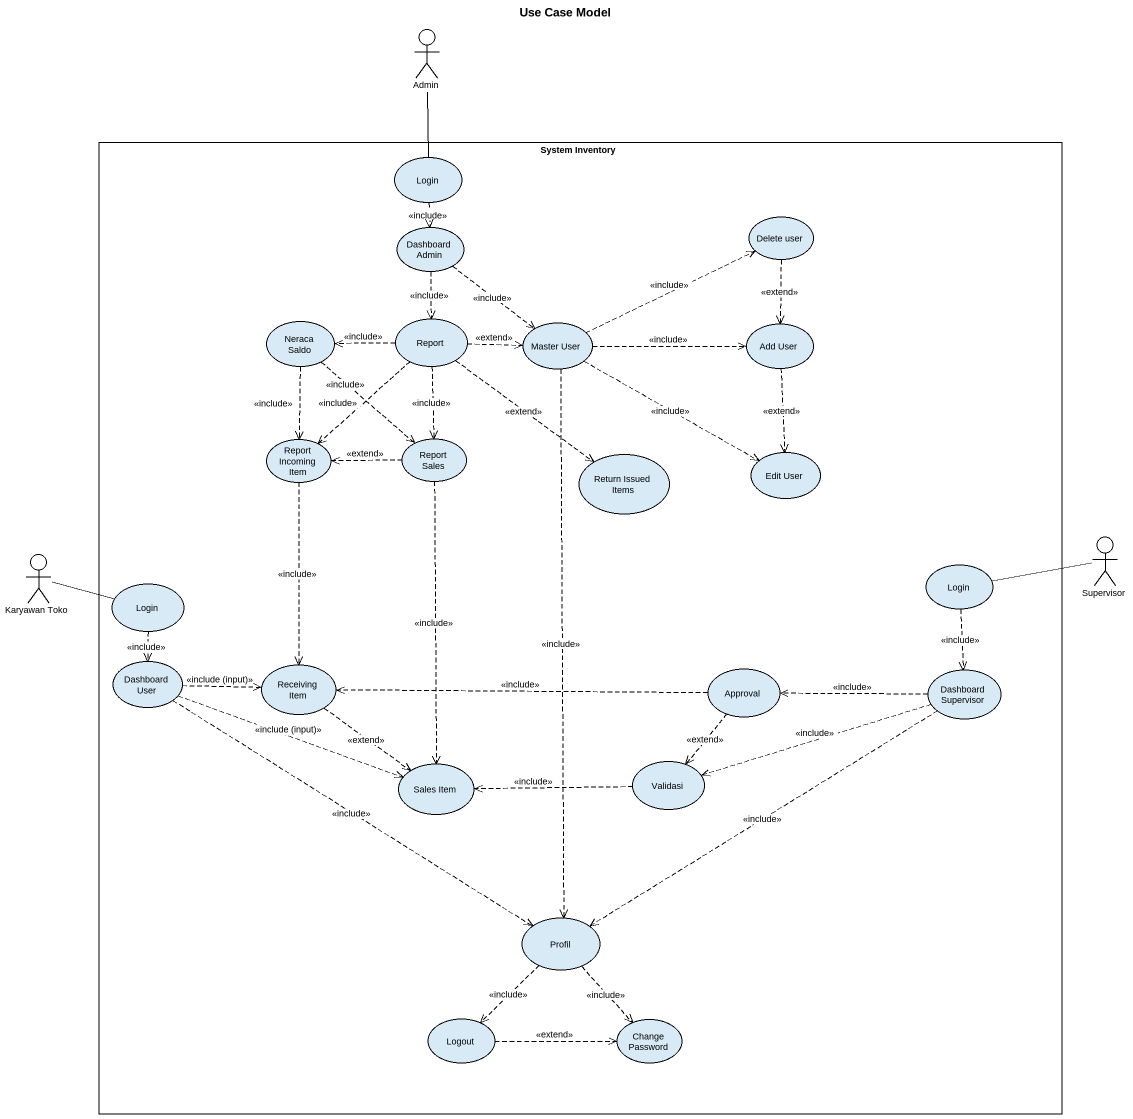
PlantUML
@startuml
title Use Case Model
actor Admin
rectangle "System Inventory" as System_Inventory {
  usecase Login
  usecase "Dashboard Admin" as Dashboard_Admin
  usecase "Delete user" as Delete_user
  usecase Report
  usecase "Neraca Saldo" as Neraca_Saldo
  usecase "Master User" as Master_User
  usecase "Add User" as Add_User
  usecase "Report Incoming Item" as Report_Incoming_Item
  usecase "Report Sales" as Report_Sales
  usecase "Return Issued Items" as Return_Issued_Items
  usecase "Edit User" as Edit_User
  usecase "Login" as Login_2
  usecase "Login" as Login_3
  usecase "Dashboard User" as Dashboard_User
  usecase "Receiving Item" as Receiving_Item
  usecase Approval
  usecase "Dashboard Supervisor" as Dashboard_Supervisor
  usecase "Sales Item" as Sales_Item
  usecase Validasi
  usecase Profil
  usecase Logout
  usecase "Change Password" as Change_Password
}
actor Supervisor
actor "Karyawan Toko" as Karyawan_Toko
Admin -- Login
Login ..> Dashboard_Admin : <<include>>
Dashboard_Admin ..> Report : <<include>>
Dashboard_Admin ..> Master_User : <<include>>
Delete_user ..> Add_User : <<extend>>
Report .left.> Neraca_Saldo : <<include>>
Report .right.> Master_User : <<extend>>
Report ..> Report_Incoming_Item : <<include>>
Report ..> Report_Sales : <<include>>
Report ..> Return_Issued_Items : <<extend>>
Neraca_Saldo ..> Report_Incoming_Item : <<include>>
Neraca_Saldo ..> Report_Sales : <<include>>
Master_User .right.> Delete_user : <<include>>
Master_User .right.> Add_User : <<include>>
Master_User .right.> Edit_User : <<include>>
Master_User ..> Profil : <<include>>
Add_User ..> Edit_User : <<extend>>
Report_Incoming_Item ..> Receiving_Item : <<include>>
Report_Sales .left.> Report_Incoming_Item : <<extend>>
Report_Sales ..> Sales_Item : <<include>>
Supervisor -left- Login_3
Karyawan_Toko -right- Login_2
Login_2 ..> Dashboard_User : <<include>>
Login_3 ..> Dashboard_Supervisor : <<include>>
Dashboard_User .right.> Receiving_Item : <<include (input)>>
Dashboard_User .right.> Sales_Item : <<include (input)>>
Dashboard_User ..> Profil : <<include>>
Receiving_Item ..> Sales_Item : <<extend>>
Approval .left.> Receiving_Item : <<include>>
Approval ..> Validasi : <<extend>>
Dashboard_Supervisor .left.> Approval : <<include>>
Dashboard_Supervisor .left.> Validasi : <<include>>
Dashboard_Supervisor ..> Profil : <<include>>
Validasi .left.> Sales_Item : <<include>>
Profil ..> Logout : <<include>>
Profil ..> Change_Password : <<include>>
Logout .right.> Change_Password : <<extend>>
@enduml
